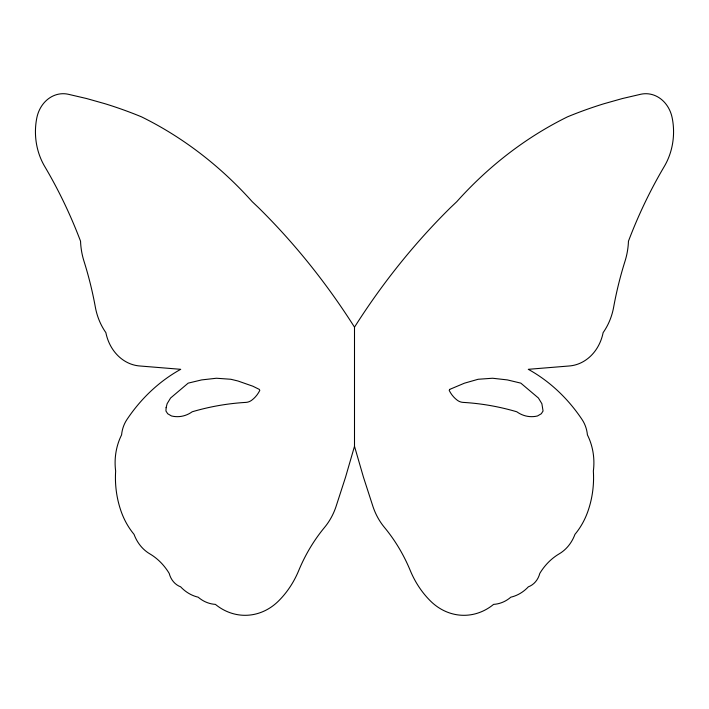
<?xml version="1.0" encoding="UTF-8"?>
<svg xmlns="http://www.w3.org/2000/svg" width="709" height="709" viewBox="0 0 709 709"><rect width="100%" height="100%" fill="white"/><g stroke="black" fill="none" stroke-linecap="round" stroke-linejoin="round"><path stroke-width="1.06" d="M354.5 446.289L345.54 477.201L335.906 506.935A62.879 54.451 -90 0 1 324.562 527.399A165.817 143.599 90 0 0 298.702 570.594A92.817 80.383 -90 0 1 278.46 601.072A59.228 51.296 -90 0 1 215.403 604.378A36.496 31.604 -90 0 1 198.165 597.182A41.982 36.354 -90 0 1 180.644 586.822A19.985 17.308 -90 0 1 169.212 573.421A61.036 52.865 90 0 0 149.776 553.835A38.924 33.713 -90 0 1 134.036 534.347A72.353 62.658 -90 0 1 121.106 511.34A89.476 77.494 90 0 1 115.647 471.077A55.674 48.212 -90 0 1 121.585 434.883A30.345 26.277 90 0 1 126.893 419.604A172.234 149.156 -90 0 1 180.715 369.318L140.09 366.004A43.107 37.329 -90 0 1 105.871 332.618A59.919 51.89 90 0 1 95.352 307.157A337.289 292.099 -90 0 0 83.981 261.187A66.619 57.695 -90 0 1 80.542 241.193A457.792 396.464 90 0 0 44.711 166.455A61.515 53.272 -90 0 1 36.806 117.924A31.249 27.066 -90 0 1 67.975 94.2L86.622 98.542L105.109 103.762A534.134 462.578 -90 0 1 141.428 116.808A421.243 364.807 -90 0 1 252.227 201.684L258.555 207.684A705.685 611.14 90 0 1 354.5 327.159L354.5 446.289L363.46 477.201L373.094 506.935A62.879 54.451 90 0 0 384.438 527.399A165.817 143.599 90 0 1 410.298 570.594A92.817 80.383 90 0 0 430.54 601.072A59.228 51.296 90 0 0 493.597 604.378A36.496 31.604 90 0 0 510.834 597.182A41.982 36.354 90 0 0 528.356 586.822A19.985 17.308 90 0 0 539.788 573.421A61.036 52.865 90 0 1 559.224 553.835A38.924 33.713 -90 0 0 574.964 534.347A72.353 62.658 -90 0 0 587.894 511.34A89.476 77.494 90 0 0 593.353 471.077A55.674 48.212 -90 0 0 587.415 434.883A30.345 26.277 -90 0 0 582.107 419.604A172.234 149.156 90 0 0 528.285 369.318L568.91 366.004A43.107 37.329 -90 0 0 603.129 332.618A59.919 51.89 90 0 0 613.648 307.157A337.289 292.099 -90 0 1 625.019 261.187A66.619 57.695 -90 0 0 628.458 241.193A457.792 396.464 90 0 1 664.289 166.455A61.515 53.272 -90 0 0 672.194 117.924A31.249 27.066 -90 0 0 641.025 94.2L622.378 98.542L603.891 103.762A534.134 462.578 -90 0 0 567.572 116.808A421.243 364.807 90 0 0 456.773 201.684L450.445 207.684A705.685 611.14 -90 0 0 354.5 327.159M166.119 407.675L165.941 411.016L167.687 413.737L171.481 415.961A32.561 28.2 -90 0 0 192.21 411.778A314.291 272.185 90 0 1 245.899 402.393A13.666 11.831 90 0 0 251.713 400.231A28.768 24.921 90 0 0 259.804 390.411L259.326 389.409L252.847 386.21L237.905 380.981L230.859 379.271L216.467 378.243L201.648 379.909L188.177 383.135L170.585 398.015L167.12 403.713L166.119 407.675M449.674 389.409L449.196 390.411A28.768 24.921 -90 0 0 457.287 400.231A13.666 11.831 -90 0 0 463.101 402.393A314.291 272.185 -90 0 1 516.79 411.778A32.561 28.2 90 0 0 537.519 415.961L541.313 413.737L543.059 411.016L541.88 403.713L538.415 398.015L520.823 383.135L507.352 379.909L492.533 378.243L478.141 379.271L464.43 383.188L449.674 389.409"/></g></svg>
